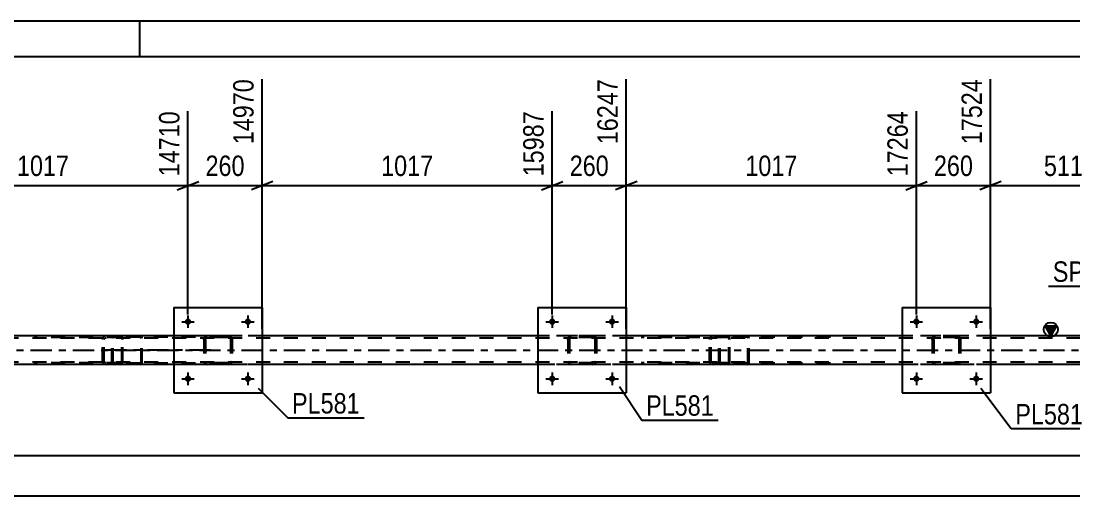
# Model space of a CAD drawing. Header units: millimetres. Extents: x 0 to 841, y 0 to 594.
# Drawn here: x 614.3 to 761.9, y 527.4 to 594 of the extents above; entities that cross this region are included whole.
import ezdxf

# ---------------------------------------------------------------- set-up
doc = ezdxf.new("R2010")
doc.units = ezdxf.units.MM
doc.linetypes.add('DXK_LINE_DOT2', pattern=[3.9198, 1.9599, -1.9599])
doc.linetypes.add('DXK_LINE_DOT3', pattern=[5.9187, 2.979, -0.9799, 0.9799, -0.9799])
doc.styles.add('Arial Narrow', font='ARIALN.TTF', dxfattribs={"height": 0.2})

# ---------------------------------------------------------------- blocks, each defined once
blk = doc.blocks.new('Unknown-814748373-1133')
at = {"color": 5, "linetype": 'Continuous'}
for p, q in [((841, 594), (0, 594)), ((631, 589), (631, 594)), ((836, 589), (5, 589))]:
    blk.add_line(p, q, dxfattribs=at)
blk = doc.blocks.new('Part-814748373-4964 - 4824')
at = {"color": 7, "linetype": 'DXK_LINE_DOT2'}
for p, q in [((628.35, 549.84), (616.19, 549.84)), ((628.35, 549.6), (616.19, 549.6)), ((625.77, 549.44), (625.75, 549.36)), ((625.75, 546.32), (625.75, 549.36)), ((625.79, 549.54), (625.77, 549.44)), ((626.01, 549.36), (626.02, 549.45)), ((626.01, 546.32), (626.01, 549.36)), ((626.02, 549.45), (626.08, 549.53)), ((626.26, 549.84), (626.06, 549.8)), ((626.08, 549.53), (626.16, 549.58)), ((626.16, 549.58), (626.26, 549.6)), ((627.07, 549.6), (627.07, 549.84)), ((628.45, 549.8), (628.35, 549.84)), ((628.35, 549.6), (628.4, 549.58)), ((628.4, 549.58), (628.44, 549.53)), ((628.44, 549.53), (628.47, 549.45)), ((628.54, 549.7), (628.45, 549.8)), ((628.47, 549.45), (628.48, 549.36)), ((628.48, 546.32), (628.48, 549.36)), ((628.6, 549.54), (628.54, 549.7)), ((628.62, 549.36), (628.6, 549.54)), ((628.62, 546.32), (628.62, 549.36)), ((628.35, 546.08), (616.19, 546.08)), ((625.75, 546.32), (625.77, 546.23)), ((625.77, 546.23), (625.79, 546.13)), ((626.02, 546.22), (626.01, 546.32)), ((626.08, 546.15), (626.02, 546.22)), ((626.16, 546.09), (626.08, 546.15)), ((626.26, 546.08), (626.16, 546.09)), ((627.07, 545.84), (627.07, 546.08)), ((628.4, 546.09), (628.35, 546.08)), ((628.44, 546.15), (628.4, 546.09)), ((628.47, 546.22), (628.44, 546.15)), ((628.45, 545.87), (628.54, 545.98)), ((628.48, 546.32), (628.47, 546.22)), ((628.54, 545.98), (628.55, 546.01)), ((628.55, 546.01), (628.6, 546.13)), ((628.6, 546.13), (628.62, 546.32)), ((628.35, 545.84), (616.19, 545.84)), ((626.06, 545.87), (626.26, 545.84)), ((628.35, 545.84), (628.45, 545.87))]:
    blk.add_line(p, q, dxfattribs=at)
for centre, start, end in [((626.24, 549.34), 111.1941, 156.1506), ((626.24, 546.33), 203.8494, 248.8059)]:
    blk.add_arc(centre, 0.492, start, end, dxfattribs=at)
blk = doc.blocks.new('Part-814748373-4919 - 4824')
at = {"color": 2, "linetype": 'Continuous'}
for p, q in [((635.75, 553.84), (635.75, 541.84)), ((635.75, 553.84), (648.15, 553.84)), ((648.15, 553.84), (648.15, 541.84)), ((635.75, 541.84), (648.15, 541.84))]:
    blk.add_line(p, q, dxfattribs=at)
blk = doc.blocks.new('Part-814748373-4913 - 4824')
at = {"color": 2, "linetype": 'Continuous'}
for p, q in [((686.83, 553.84), (686.83, 541.84)), ((686.83, 553.84), (699.23, 553.84)), ((699.23, 553.84), (699.23, 541.84)), ((686.83, 541.84), (699.23, 541.84))]:
    blk.add_line(p, q, dxfattribs=at)
blk = doc.blocks.new('Bolt-814748373-4842 - 4824')
at = {"linetype": 'Continuous'}
for points in [[(740.35, 551.84, -1), (739.47, 551.84, -1)], [(748.75, 551.84, -1), (747.87, 551.84, -1)]]:
    blk.add_hatch(color=1, dxfattribs=at).paths.add_polyline_path(points)
at = {"color": 1, "linetype": 'Continuous'}
for p, q in [((739.03, 551.84), (740.79, 551.84)), ((739.91, 552.72), (739.91, 550.96)), ((747.43, 551.84), (749.19, 551.84)), ((748.31, 552.72), (748.31, 550.96))]:
    blk.add_line(p, q, dxfattribs=at)
blk = doc.blocks.new('Part-814748373-4908 - 4824')
at = {"color": 7, "linetype": 'DXK_LINE_DOT2'}
for p, q in [((742.11, 549.36), (742.15, 549.54)), ((742.15, 549.54), (742.11, 549.36)), ((742.11, 549.36), (742.11, 546.32)), ((742.35, 549.36), (742.37, 549.45)), ((742.35, 549.36), (742.35, 546.32)), ((742.37, 549.45), (742.42, 549.53)), ((742.41, 549.8), (742.59, 549.84)), ((742.59, 549.84), (742.41, 549.8)), ((742.42, 549.53), (742.5, 549.58)), ((742.5, 549.58), (742.59, 549.6)), ((745.63, 549.84), (742.59, 549.84)), ((745.63, 549.6), (742.59, 549.6)), ((745.63, 549.84), (745.82, 549.8)), ((745.82, 549.8), (745.63, 549.84)), ((745.63, 549.6), (745.73, 549.58)), ((745.73, 549.58), (745.8, 549.53)), ((745.8, 549.53), (745.86, 549.45)), ((745.86, 549.45), (745.87, 549.36)), ((745.87, 549.36), (745.87, 546.32)), ((746.08, 549.54), (746.11, 549.36)), ((746.11, 549.36), (746.08, 549.54)), ((746.11, 549.36), (746.11, 546.32)), ((742.15, 546.13), (742.11, 546.32)), ((742.11, 546.32), (742.15, 546.13)), ((742.37, 546.22), (742.35, 546.32)), ((742.42, 546.15), (742.37, 546.22)), ((742.5, 546.09), (742.42, 546.15)), ((742.59, 546.08), (742.5, 546.09)), ((745.63, 546.08), (742.59, 546.08)), ((745.73, 546.09), (745.63, 546.08)), ((745.8, 546.15), (745.73, 546.09)), ((745.86, 546.22), (745.8, 546.15)), ((745.87, 546.32), (745.86, 546.22)), ((746.11, 546.32), (746.08, 546.13)), ((746.08, 546.13), (746.11, 546.32)), ((742.59, 545.84), (742.41, 545.87)), ((742.41, 545.87), (742.59, 545.84)), ((745.63, 545.84), (742.59, 545.84)), ((745.82, 545.87), (745.63, 545.84)), ((745.63, 545.84), (745.82, 545.87))]:
    blk.add_line(p, q, dxfattribs=at)
at = {"color": 7, "linetype": 'DXK_LINE_DOT3'}
blk.add_line((744.11, 547.84), (744.11, 547.84), dxfattribs=at)
at = {"color": 7, "linetype": 'DXK_LINE_DOT2'}
for centre, start, end in [((742.59, 549.36), 112.5, 157.5), ((742.59, 549.36), 112.5, 157.5), ((745.63, 549.36), 22.5, 67.5), ((745.63, 549.36), 22.5, 67.5), ((742.59, 546.32), 202.5, 247.5), ((742.59, 546.32), 202.5, 247.5), ((745.63, 546.32), 292.5, 337.5), ((745.63, 546.32), 292.5, 337.5)]:
    blk.add_arc(centre, 0.48, start, end, dxfattribs=at)
blk = doc.blocks.new('Bolt-814748373-4843 - 4824')
at = {"linetype": 'Continuous'}
for points in [[(740.35, 543.84, -1), (739.47, 543.84, -1)], [(748.75, 543.84, -1), (747.87, 543.84, -1)]]:
    blk.add_hatch(color=1, dxfattribs=at).paths.add_polyline_path(points)
at = {"color": 1, "linetype": 'Continuous'}
for p, q in [((739.91, 544.72), (739.91, 542.96)), ((748.31, 544.72), (748.31, 542.96)), ((739.03, 543.84), (740.79, 543.84)), ((747.43, 543.84), (749.19, 543.84))]:
    blk.add_line(p, q, dxfattribs=at)
blk = doc.blocks.new('Part-814748373-4907 - 4824')
at = {"color": 2, "linetype": 'Continuous'}
for p, q in [((737.91, 553.84), (737.91, 541.84)), ((737.91, 553.84), (750.31, 553.84)), ((750.31, 553.84), (750.31, 541.84)), ((737.91, 541.84), (750.31, 541.84))]:
    blk.add_line(p, q, dxfattribs=at)
blk = doc.blocks.new('Bolt-814748373-4844 - 4824')
at = {"linetype": 'Continuous'}
for points in [[(689.27, 551.84, -1), (688.39, 551.84, -1)], [(697.67, 551.84, -1), (696.79, 551.84, -1)]]:
    blk.add_hatch(color=1, dxfattribs=at).paths.add_polyline_path(points)
at = {"color": 1, "linetype": 'Continuous'}
for p, q in [((687.95, 551.84), (689.71, 551.84)), ((688.83, 552.72), (688.83, 550.96)), ((696.35, 551.84), (698.11, 551.84)), ((697.23, 552.72), (697.23, 550.96))]:
    blk.add_line(p, q, dxfattribs=at)
blk = doc.blocks.new('Bolt-814748373-4845 - 4824')
at = {"linetype": 'Continuous'}
for points in [[(689.27, 543.84, -1), (688.39, 543.84, -1)], [(697.67, 543.84, -1), (696.79, 543.84, -1)]]:
    blk.add_hatch(color=1, dxfattribs=at).paths.add_polyline_path(points)
at = {"color": 1, "linetype": 'Continuous'}
for p, q in [((688.83, 544.72), (688.83, 542.96)), ((697.23, 544.72), (697.23, 542.96)), ((687.95, 543.84), (689.71, 543.84)), ((696.35, 543.84), (698.11, 543.84))]:
    blk.add_line(p, q, dxfattribs=at)
blk = doc.blocks.new('Bolt-814748373-4846 - 4824')
at = {"linetype": 'Continuous'}
for points in [[(638.19, 551.84, -1), (637.31, 551.84, -1)], [(646.59, 551.84, -1), (645.71, 551.84, -1)]]:
    blk.add_hatch(color=1, dxfattribs=at).paths.add_polyline_path(points)
at = {"color": 1, "linetype": 'Continuous'}
for p, q in [((636.87, 551.84), (638.63, 551.84)), ((637.75, 552.72), (637.75, 550.96)), ((645.27, 551.84), (647.03, 551.84)), ((646.15, 552.72), (646.15, 550.96))]:
    blk.add_line(p, q, dxfattribs=at)
blk = doc.blocks.new('Bolt-814748373-4847 - 4824')
at = {"linetype": 'Continuous'}
for points in [[(638.19, 543.84, -1), (637.31, 543.84, -1)], [(646.59, 543.84, -1), (645.71, 543.84, -1)]]:
    blk.add_hatch(color=1, dxfattribs=at).paths.add_polyline_path(points)
at = {"color": 1, "linetype": 'Continuous'}
for p, q in [((637.75, 544.72), (637.75, 542.96)), ((646.15, 544.72), (646.15, 542.96)), ((636.87, 543.84), (638.63, 543.84)), ((645.27, 543.84), (647.03, 543.84))]:
    blk.add_line(p, q, dxfattribs=at)
blk = doc.blocks.new('Part-814748373-4914 - 4824')
at = {"color": 7, "linetype": 'DXK_LINE_DOT2'}
for p, q in [((691.03, 549.36), (691.07, 549.54)), ((691.07, 549.54), (691.03, 549.36)), ((691.03, 549.36), (691.03, 546.32)), ((691.27, 549.36), (691.29, 549.45)), ((691.27, 549.36), (691.27, 546.32)), ((691.29, 549.45), (691.34, 549.53)), ((691.33, 549.8), (691.51, 549.84)), ((691.51, 549.84), (691.33, 549.8)), ((691.34, 549.53), (691.42, 549.58)), ((691.42, 549.58), (691.51, 549.6)), ((694.55, 549.84), (691.51, 549.84)), ((694.55, 549.6), (691.51, 549.6)), ((694.55, 549.84), (694.74, 549.8)), ((694.74, 549.8), (694.55, 549.84)), ((694.55, 549.6), (694.64, 549.58)), ((694.64, 549.58), (694.72, 549.53)), ((694.72, 549.53), (694.77, 549.45)), ((694.77, 549.45), (694.79, 549.36)), ((694.79, 549.36), (694.79, 546.32)), ((695, 549.54), (695.03, 549.36)), ((695.03, 549.36), (695, 549.54)), ((695.03, 549.36), (695.03, 546.32)), ((691.07, 546.13), (691.03, 546.32)), ((691.03, 546.32), (691.07, 546.13)), ((691.29, 546.22), (691.27, 546.32)), ((691.34, 546.15), (691.29, 546.22)), ((691.42, 546.09), (691.34, 546.15)), ((691.51, 546.08), (691.42, 546.09)), ((694.55, 546.08), (691.51, 546.08)), ((694.64, 546.09), (694.55, 546.08)), ((694.72, 546.15), (694.64, 546.09)), ((694.77, 546.22), (694.72, 546.15)), ((694.79, 546.32), (694.77, 546.22)), ((695.03, 546.32), (695, 546.13)), ((695, 546.13), (695.03, 546.32)), ((691.51, 545.84), (691.33, 545.87)), ((691.33, 545.87), (691.51, 545.84)), ((694.55, 545.84), (691.51, 545.84)), ((694.74, 545.87), (694.55, 545.84)), ((694.55, 545.84), (694.74, 545.87))]:
    blk.add_line(p, q, dxfattribs=at)
at = {"color": 7, "linetype": 'DXK_LINE_DOT3'}
blk.add_line((693.03, 547.84), (693.03, 547.84), dxfattribs=at)
at = {"color": 7, "linetype": 'DXK_LINE_DOT2'}
for centre, start, end in [((691.51, 549.36), 112.5, 157.5), ((691.51, 549.36), 112.5, 157.5), ((694.55, 549.36), 22.5, 67.5), ((694.55, 549.36), 22.5, 67.5), ((691.51, 546.32), 202.5, 247.5), ((691.51, 546.32), 202.5, 247.5), ((694.55, 546.32), 292.5, 337.5), ((694.55, 546.32), 292.5, 337.5)]:
    blk.add_arc(centre, 0.48, start, end, dxfattribs=at)
blk = doc.blocks.new('Part-814748373-4920 - 4824')
at = {"color": 7, "linetype": 'DXK_LINE_DOT2'}
for p, q in [((639.95, 549.36), (639.99, 549.54)), ((639.99, 549.54), (639.95, 549.36)), ((639.95, 549.36), (639.95, 546.32)), ((640.19, 549.36), (640.21, 549.45)), ((640.19, 549.36), (640.19, 546.32)), ((640.21, 549.45), (640.26, 549.53)), ((640.25, 549.8), (640.43, 549.84)), ((640.43, 549.84), (640.25, 549.8)), ((640.26, 549.53), (640.34, 549.58)), ((640.34, 549.58), (640.43, 549.6)), ((643.47, 549.84), (640.43, 549.84)), ((643.47, 549.6), (640.43, 549.6)), ((643.47, 549.84), (643.66, 549.8)), ((643.66, 549.8), (643.47, 549.84)), ((643.47, 549.6), (643.56, 549.58)), ((643.56, 549.58), (643.64, 549.53)), ((643.64, 549.53), (643.69, 549.45)), ((643.69, 549.45), (643.71, 549.36)), ((643.71, 549.36), (643.71, 546.32)), ((643.92, 549.54), (643.95, 549.36)), ((643.95, 549.36), (643.92, 549.54)), ((643.95, 549.36), (643.95, 546.32)), ((639.99, 546.13), (639.95, 546.32)), ((639.95, 546.32), (639.99, 546.13)), ((640.21, 546.22), (640.19, 546.32)), ((640.26, 546.15), (640.21, 546.22)), ((640.34, 546.09), (640.26, 546.15)), ((640.43, 546.08), (640.34, 546.09)), ((643.47, 546.08), (640.43, 546.08)), ((643.56, 546.09), (643.47, 546.08)), ((643.64, 546.15), (643.56, 546.09)), ((643.69, 546.22), (643.64, 546.15)), ((643.71, 546.32), (643.69, 546.22)), ((643.95, 546.32), (643.92, 546.13)), ((643.92, 546.13), (643.95, 546.32)), ((640.43, 545.84), (640.25, 545.87)), ((640.25, 545.87), (640.43, 545.84)), ((643.47, 545.84), (640.43, 545.84)), ((643.66, 545.87), (643.47, 545.84)), ((643.47, 545.84), (643.66, 545.87))]:
    blk.add_line(p, q, dxfattribs=at)
at = {"color": 7, "linetype": 'DXK_LINE_DOT3'}
blk.add_line((641.95, 547.84), (641.95, 547.84), dxfattribs=at)
at = {"color": 7, "linetype": 'DXK_LINE_DOT2'}
for centre, start, end in [((640.43, 549.36), 112.5, 157.5), ((640.43, 549.36), 112.5, 157.5), ((643.47, 549.36), 22.5, 67.5), ((643.47, 549.36), 22.5, 67.5), ((640.43, 546.32), 202.5, 247.5), ((640.43, 546.32), 202.5, 247.5), ((643.47, 546.32), 292.5, 337.5), ((643.47, 546.32), 292.5, 337.5)]:
    blk.add_arc(centre, 0.48, start, end, dxfattribs=at)
blk = doc.blocks.new('Part-814748373-4971 - 4824')
at = {"color": 7, "linetype": 'DXK_LINE_DOT2'}
for p, q in [((713.48, 549.84), (701.33, 549.84)), ((713.48, 549.6), (701.33, 549.6)), ((710.91, 549.44), (710.89, 549.36)), ((710.89, 546.32), (710.89, 549.36)), ((710.93, 549.54), (710.91, 549.44)), ((711.14, 549.36), (711.16, 549.45)), ((711.14, 546.32), (711.14, 549.36)), ((711.16, 549.45), (711.21, 549.53)), ((711.39, 549.84), (711.2, 549.8)), ((711.21, 549.53), (711.29, 549.58)), ((711.29, 549.58), (711.39, 549.6)), ((712.21, 549.6), (712.21, 549.84)), ((713.59, 549.8), (713.48, 549.84)), ((713.48, 549.6), (713.53, 549.58)), ((713.53, 549.58), (713.58, 549.53)), ((713.58, 549.53), (713.61, 549.45)), ((713.67, 549.7), (713.59, 549.8)), ((713.61, 549.45), (713.62, 549.36)), ((713.62, 546.32), (713.62, 549.36)), ((713.73, 549.54), (713.67, 549.7)), ((713.75, 549.36), (713.73, 549.54)), ((713.75, 546.32), (713.75, 549.36)), ((713.48, 546.08), (701.33, 546.08)), ((710.89, 546.32), (710.91, 546.23)), ((710.91, 546.23), (710.93, 546.13)), ((711.16, 546.22), (711.14, 546.32)), ((711.21, 546.15), (711.16, 546.22)), ((711.29, 546.09), (711.21, 546.15)), ((711.39, 546.08), (711.29, 546.09)), ((712.21, 545.84), (712.21, 546.08)), ((713.53, 546.09), (713.48, 546.08)), ((713.58, 546.15), (713.53, 546.09)), ((713.61, 546.22), (713.58, 546.15)), ((713.59, 545.87), (713.67, 545.98)), ((713.62, 546.32), (713.61, 546.22)), ((713.67, 545.98), (713.69, 546.01)), ((713.69, 546.01), (713.73, 546.13)), ((713.73, 546.13), (713.75, 546.32)), ((713.48, 545.84), (701.33, 545.84)), ((711.2, 545.87), (711.39, 545.84)), ((713.48, 545.84), (713.59, 545.87))]:
    blk.add_line(p, q, dxfattribs=at)
for centre, start, end in [((711.38, 549.34), 111.1941, 156.1506), ((711.38, 546.33), 203.8494, 248.8059)]:
    blk.add_arc(centre, 0.492, start, end, dxfattribs=at)
blk = doc.blocks.new('Part-814748373-4973 - 4824')
at = {"color": 7, "linetype": 'DXK_LINE_DOT2'}
for p, q in [((712.23, 549.64), (712.21, 549.52)), ((712.21, 546.16), (712.21, 549.52)), ((712.38, 549.52), (712.39, 549.58)), ((712.38, 546.16), (712.38, 549.52)), ((712.39, 549.58), (712.43, 549.63)), ((712.55, 549.84), (712.42, 549.81)), ((712.43, 549.63), (712.48, 549.66)), ((712.48, 549.66), (712.55, 549.68)), ((727.88, 549.84), (712.55, 549.84)), ((727.88, 549.68), (712.55, 549.68)), ((716.25, 549.81), (716.12, 549.84)), ((716.12, 549.68), (716.19, 549.66)), ((716.19, 549.66), (716.21, 549.65)), ((716.21, 549.65), (716.24, 549.63)), ((716.24, 549.63), (716.28, 549.58)), ((716.28, 549.58), (716.29, 549.52)), ((716.29, 546.16), (716.29, 549.52)), ((716.46, 549.52), (716.44, 549.64)), ((716.46, 546.16), (716.46, 549.52)), ((712.21, 546.16), (712.23, 546.03)), ((712.39, 546.09), (712.38, 546.16)), ((712.43, 546.04), (712.39, 546.09)), ((712.43, 546.04), (712.46, 546.02)), ((712.46, 546.02), (712.48, 546.01)), ((712.48, 546.01), (712.55, 546)), ((727.88, 546), (712.55, 546)), ((716.19, 546.01), (716.12, 546)), ((716.24, 546.04), (716.19, 546.01)), ((716.28, 546.09), (716.24, 546.04)), ((716.29, 546.16), (716.28, 546.09)), ((716.44, 546.03), (716.46, 546.16)), ((712.42, 545.86), (712.55, 545.84)), ((727.88, 545.84), (712.55, 545.84)), ((716.12, 545.84), (716.25, 545.86))]:
    blk.add_line(p, q, dxfattribs=at)
for centre, start, end in [((712.53, 549.5), 110.7583, 155.68), ((716.14, 549.5), 24.32, 69.2417), ((712.53, 546.17), 204.32, 249.2417), ((716.14, 546.17), 290.7583, 335.68)]:
    blk.add_arc(centre, 0.331, start, end, dxfattribs=at)
blk = doc.blocks.new('Part-814748373-4991 - 4824')
at = {"color": 7, "linetype": 'DXK_LINE_DOT2'}
for p, q in [((627.1, 549.64), (627.07, 549.52)), ((627.07, 546.16), (627.07, 549.52)), ((627.24, 549.52), (627.26, 549.58)), ((627.24, 546.16), (627.24, 549.52)), ((627.26, 549.58), (627.29, 549.63)), ((627.41, 549.84), (627.28, 549.81)), ((627.29, 549.63), (627.35, 549.66)), ((627.35, 549.66), (627.41, 549.68)), ((642.74, 549.84), (627.41, 549.84)), ((642.74, 549.68), (627.41, 549.68)), ((631.12, 549.81), (630.99, 549.84)), ((630.99, 549.68), (631.05, 549.66)), ((631.05, 549.66), (631.08, 549.65)), ((631.08, 549.65), (631.11, 549.63)), ((631.11, 549.63), (631.15, 549.58)), ((631.15, 549.58), (631.16, 549.52)), ((631.16, 546.16), (631.16, 549.52)), ((631.33, 549.52), (631.3, 549.64)), ((631.33, 546.16), (631.33, 549.52)), ((627.07, 546.16), (627.1, 546.03)), ((627.26, 546.09), (627.24, 546.16)), ((627.29, 546.04), (627.26, 546.09)), ((627.29, 546.04), (627.32, 546.02)), ((627.32, 546.02), (627.35, 546.01)), ((627.35, 546.01), (627.41, 546)), ((642.74, 546), (627.41, 546)), ((631.05, 546.01), (630.99, 546)), ((631.11, 546.04), (631.05, 546.01)), ((631.15, 546.09), (631.11, 546.04)), ((631.16, 546.16), (631.15, 546.09)), ((631.3, 546.03), (631.33, 546.16)), ((627.28, 545.86), (627.41, 545.84)), ((642.74, 545.84), (627.41, 545.84)), ((630.99, 545.84), (631.12, 545.86))]:
    blk.add_line(p, q, dxfattribs=at)
at = {"color": 7, "linetype": 'DXK_LINE_DOT3'}
blk.add_line((640.95, 547.84), (625.78, 547.84), dxfattribs=at)
at = {"color": 7, "linetype": 'DXK_LINE_DOT2'}
for centre, start, end in [((627.4, 549.5), 110.7583, 155.68), ((631, 549.5), 24.32, 69.2417), ((627.4, 546.17), 204.32, 249.2417), ((631, 546.17), 290.7583, 335.68)]:
    blk.add_arc(centre, 0.331, start, end, dxfattribs=at)
blk = doc.blocks.new('Part-814748373-5024 - 4824')
at = {"linetype": 'Continuous'}
blk.add_hatch(color=2, dxfattribs=at).paths.add_polyline_path([(758.77, 549.84), (757.97, 551.24), (759.57, 551.24)])
at = {"color": 2, "linetype": 'Continuous'}
for p, q in [((758.77, 549.84), (757.97, 551.24)), ((757.97, 551.24), (759.57, 551.24)), ((759.57, 551.24), (758.77, 549.84)), ((635.75, 549.84), (597.07, 549.84)), ((686.83, 549.84), (648.15, 549.84)), ((737.91, 549.84), (699.23, 549.84)), ((764.57, 549.84), (750.31, 549.84)), ((635.75, 545.84), (597.07, 545.84)), ((686.83, 545.84), (648.15, 545.84)), ((737.91, 545.84), (699.23, 545.84)), ((764.57, 545.84), (750.31, 545.84))]:
    blk.add_line(p, q, dxfattribs=at)
at = {"color": 7, "linetype": 'DXK_LINE_DOT2'}
for p, q in [((770.77, 549.52), (106.67, 549.52)), ((770.77, 549.84), (124.95, 549.84)), ((648.15, 549.84), (635.75, 549.84)), ((699.23, 549.84), (686.83, 549.84)), ((750.31, 549.84), (737.91, 549.84)), ((770.77, 546.16), (106.67, 546.16)), ((767.61, 545.84), (106.67, 545.84)), ((648.15, 545.84), (635.75, 545.84)), ((699.23, 545.84), (686.83, 545.84)), ((750.31, 545.84), (737.91, 545.84))]:
    blk.add_line(p, q, dxfattribs=at)
at = {"color": 7, "linetype": 'DXK_LINE_DOT3'}
blk.add_line((106.67, 547.84), (770.77, 547.84), dxfattribs=at)
at = {"color": 2, "linetype": 'Continuous'}
blk.add_circle((758.77, 550.74), 1, dxfattribs=at)
blk = doc.blocks.new('StraightDimension-814748373-5067 - 4824')
at = {"color": 7, "linetype": 'Continuous'}
blk.add_line((64.11, 527.4), (771.41, 527.4), dxfattribs=at)
blk = doc.blocks.new('StraightDimension-814748373-5130 - 4824')
at = {"color": 7, "linetype": 'Continuous'}
for p, q in [((750.31, 550.84), (750.31, 585.87)), ((770.77, 550.84), (770.77, 581.37)), ((751.81, 571.52), (748.81, 570.32)), ((769.27, 570.32), (772.27, 571.52)), ((750.31, 570.92), (770.77, 570.92))]:
    blk.add_line(p, q, dxfattribs=at)
at = {"color": 0}
blk.add_wipeout([(763.88, 571.67), (763.88, 575.87), (757.2, 575.87), (757.2, 571.67)], dxfattribs=at)
at = {"color": 3, "style": 'Arial Narrow'}
blk.add_text('511', height=2.863, dxfattribs=at).set_placement((757.8, 572.27))
at = {"color": 0, "linetype": 'Continuous'}
blk.add_wipeout([(770.17, 581.97), (765.97, 581.97), (765.97, 571.62), (770.17, 571.62)], dxfattribs=at)
at = {"color": 3, "linetype": 'Continuous', "style": 'Arial Narrow'}
blk.add_text('18036', height=2.863, rotation=90.0002, dxfattribs=at).set_placement((769.57, 572.22))
blk = doc.blocks.new('StraightDimension-814748373-5143 - 4824')
at = {"color": 7, "linetype": 'Continuous'}
for p, q in [((750.31, 550.84), (750.31, 585.87)), ((739.91, 552.84), (739.91, 581.37)), ((738.41, 570.32), (741.41, 571.52)), ((751.81, 571.52), (748.81, 570.32)), ((739.91, 570.92), (750.31, 570.92))]:
    blk.add_line(p, q, dxfattribs=at)
at = {"color": 0}
blk.add_wipeout([(748.46, 571.67), (748.46, 575.87), (741.77, 575.87), (741.77, 571.67)], dxfattribs=at)
at = {"color": 3, "style": 'Arial Narrow'}
blk.add_text('260', height=2.863, dxfattribs=at).set_placement((742.37, 572.27))
at = {"color": 0, "linetype": 'Continuous'}
blk.add_wipeout([(749.71, 586.47), (745.51, 586.47), (745.51, 576.12), (749.71, 576.12)], dxfattribs=at)
at = {"color": 3, "linetype": 'Continuous', "style": 'Arial Narrow'}
blk.add_text('17524', height=2.863, rotation=90.0002, dxfattribs=at).set_placement((749.11, 576.72))
blk = doc.blocks.new('StraightDimension-814748373-5161 - 4824')
at = {"color": 7, "linetype": 'Continuous'}
for p, q in [((699.23, 550.84), (699.23, 585.87)), ((739.91, 552.84), (739.91, 581.37)), ((700.73, 571.52), (697.73, 570.32)), ((738.41, 570.32), (741.41, 571.52)), ((699.23, 570.92), (739.91, 570.92))]:
    blk.add_line(p, q, dxfattribs=at)
at = {"color": 0}
blk.add_wipeout([(723.83, 571.67), (723.83, 575.87), (715.32, 575.87), (715.32, 571.67)], dxfattribs=at)
at = {"color": 3, "style": 'Arial Narrow'}
blk.add_text('1017', height=2.863, dxfattribs=at).set_placement((715.92, 572.27))
at = {"color": 0, "linetype": 'Continuous'}
blk.add_wipeout([(739.31, 581.97), (735.11, 581.97), (735.11, 571.62), (739.31, 571.62)], dxfattribs=at)
at = {"color": 3, "linetype": 'Continuous', "style": 'Arial Narrow'}
blk.add_text('17264', height=2.863, rotation=90.0002, dxfattribs=at).set_placement((738.71, 572.22))
blk = doc.blocks.new('StraightDimension-814748373-5179 - 4824')
at = {"color": 7, "linetype": 'Continuous'}
for p, q in [((699.23, 550.84), (699.23, 585.87)), ((688.83, 552.84), (688.83, 581.37)), ((687.33, 570.32), (690.33, 571.52)), ((700.73, 571.52), (697.73, 570.32)), ((688.83, 570.92), (699.23, 570.92))]:
    blk.add_line(p, q, dxfattribs=at)
at = {"color": 0}
blk.add_wipeout([(697.38, 571.67), (697.38, 575.87), (690.69, 575.87), (690.69, 571.67)], dxfattribs=at)
at = {"color": 3, "style": 'Arial Narrow'}
blk.add_text('260', height=2.863, dxfattribs=at).set_placement((691.29, 572.27))
at = {"color": 0, "linetype": 'Continuous'}
blk.add_wipeout([(698.63, 586.47), (694.43, 586.47), (694.43, 576.12), (698.63, 576.12)], dxfattribs=at)
at = {"color": 3, "linetype": 'Continuous', "style": 'Arial Narrow'}
blk.add_text('16247', height=2.863, rotation=90.0002, dxfattribs=at).set_placement((698.03, 576.72))
blk = doc.blocks.new('StraightDimension-814748373-5197 - 4824')
at = {"color": 7, "linetype": 'Continuous'}
for p, q in [((648.15, 550.84), (648.15, 585.87)), ((688.83, 552.84), (688.83, 581.37)), ((649.65, 571.52), (646.65, 570.32)), ((687.33, 570.32), (690.33, 571.52)), ((648.15, 570.92), (688.83, 570.92))]:
    blk.add_line(p, q, dxfattribs=at)
at = {"color": 0}
blk.add_wipeout([(672.75, 571.67), (672.75, 575.87), (664.24, 575.87), (664.24, 571.67)], dxfattribs=at)
at = {"color": 3, "style": 'Arial Narrow'}
blk.add_text('1017', height=2.863, dxfattribs=at).set_placement((664.84, 572.27))
at = {"color": 0, "linetype": 'Continuous'}
blk.add_wipeout([(688.23, 581.97), (684.03, 581.97), (684.03, 571.62), (688.23, 571.62)], dxfattribs=at)
at = {"color": 3, "linetype": 'Continuous', "style": 'Arial Narrow'}
blk.add_text('15987', height=2.863, rotation=90.0002, dxfattribs=at).set_placement((687.63, 572.22))
blk = doc.blocks.new('StraightDimension-814748373-5215 - 4824')
at = {"color": 7, "linetype": 'Continuous'}
for p, q in [((648.15, 550.84), (648.15, 585.87)), ((637.75, 552.84), (637.75, 581.37)), ((636.25, 570.32), (639.25, 571.52)), ((649.65, 571.52), (646.65, 570.32)), ((637.75, 570.92), (648.15, 570.92))]:
    blk.add_line(p, q, dxfattribs=at)
at = {"color": 0}
blk.add_wipeout([(646.29, 571.67), (646.29, 575.87), (639.61, 575.87), (639.61, 571.67)], dxfattribs=at)
at = {"color": 3, "style": 'Arial Narrow'}
blk.add_text('260', height=2.863, dxfattribs=at).set_placement((640.21, 572.27))
at = {"color": 0, "linetype": 'Continuous'}
blk.add_wipeout([(647.55, 586.47), (643.35, 586.47), (643.35, 576.12), (647.55, 576.12)], dxfattribs=at)
at = {"color": 3, "linetype": 'Continuous', "style": 'Arial Narrow'}
blk.add_text('14970', height=2.863, rotation=90.0002, dxfattribs=at).set_placement((646.95, 576.72))
blk = doc.blocks.new('StraightDimension-814748373-5233 - 4824')
at = {"color": 7, "linetype": 'Continuous'}
for p, q in [((597.07, 550.84), (597.07, 585.87)), ((637.75, 552.84), (637.75, 581.37)), ((598.57, 571.52), (595.57, 570.32)), ((636.25, 570.32), (639.25, 571.52)), ((597.07, 570.92), (637.75, 570.92))]:
    blk.add_line(p, q, dxfattribs=at)
at = {"color": 0}
blk.add_wipeout([(621.67, 571.67), (621.67, 575.87), (613.16, 575.87), (613.16, 571.67)], dxfattribs=at)
at = {"color": 3, "style": 'Arial Narrow'}
blk.add_text('1017', height=2.863, dxfattribs=at).set_placement((613.76, 572.27))
at = {"color": 0, "linetype": 'Continuous'}
blk.add_wipeout([(637.15, 581.97), (632.95, 581.97), (632.95, 571.62), (637.15, 571.62)], dxfattribs=at)
at = {"color": 3, "linetype": 'Continuous', "style": 'Arial Narrow'}
blk.add_text('14710', height=2.863, rotation=90.0002, dxfattribs=at).set_placement((636.55, 572.22))
blk = doc.blocks.new('StraightDimension-814748373-8687 - 4824')
at = {"color": 7, "linetype": 'Continuous'}
blk.add_line((64.75, 533.08), (770.77, 533.08), dxfattribs=at)
blk = doc.blocks.new('Mark-814748373-4909 - 4824')
at = {"color": 0}
blk.add_wipeout([(711.5, 538.65), (711.5, 541.65), (702, 541.65), (702, 538.65)], dxfattribs=at)
blk.add_wipeout([(711.5, 538.65), (711.5, 541.65), (702, 541.65), (702, 538.65)], dxfattribs=at)
at = {"color": 30, "linetype": 'Continuous'}
for p, q in [((698.27, 542.73), (701.4, 538.05)), ((701.4, 538.05), (712.1, 538.05))]:
    blk.add_line(p, q, dxfattribs=at)
at = {"color": 3, "style": 'Arial Narrow'}
blk.add_text('PL581', height=2.863, dxfattribs=at).set_placement((702, 538.65))
blk = doc.blocks.new('Mark-814748373-4915 - 4824')
at = {"color": 0}
blk.add_wipeout([(661.84, 538.96), (661.84, 541.96), (652.34, 541.96), (652.34, 538.96)], dxfattribs=at)
blk.add_wipeout([(661.84, 538.96), (661.84, 541.96), (652.34, 541.96), (652.34, 538.96)], dxfattribs=at)
at = {"color": 30, "linetype": 'Continuous'}
for p, q in [((647.6, 542.52), (651.74, 538.36)), ((651.74, 538.36), (662.44, 538.36))]:
    blk.add_line(p, q, dxfattribs=at)
at = {"color": 3, "style": 'Arial Narrow'}
blk.add_text('PL581', height=2.863, dxfattribs=at).set_placement((652.34, 538.96))
blk = doc.blocks.new('Mark-814748373-4903 - 4824')
at = {"color": 0}
blk.add_wipeout([(763.29, 537.44), (763.29, 540.44), (753.79, 540.44), (753.79, 537.44)], dxfattribs=at)
blk.add_wipeout([(763.29, 537.44), (763.29, 540.44), (753.79, 540.44), (753.79, 537.44)], dxfattribs=at)
at = {"color": 30, "linetype": 'Continuous'}
for p, q in [((748.95, 542.52), (753.19, 536.84)), ((753.19, 536.84), (763.89, 536.84))]:
    blk.add_line(p, q, dxfattribs=at)
at = {"color": 3, "style": 'Arial Narrow'}
blk.add_text('PL581', height=2.863, dxfattribs=at).set_placement((753.79, 537.44))
blk = doc.blocks.new('Mark-814748373-4953 - 4824')
at = {"color": 0}
blk.add_wipeout([(767.09, 557.43), (767.09, 560.43), (759.05, 560.43), (759.05, 557.43)], dxfattribs=at)
blk.add_wipeout([(767.09, 557.43), (767.09, 560.43), (759.05, 560.43), (759.05, 557.43)], dxfattribs=at)
at = {"color": 30, "linetype": 'Continuous'}
for p in [(758.45, 556.83), (771.05, 554.11)]:
    blk.add_line(p, (767.69, 556.83), dxfattribs=at)
at = {"color": 3, "style": 'Arial Narrow'}
blk.add_text('SP19', height=2.863, dxfattribs=at).set_placement((759.05, 557.43))

msp = doc.modelspace()

# ---------------------------------------------------------------- block references
for name in ['Unknown-814748373-1133', 'Part-814748373-4919 - 4824', 'Part-814748373-4913 - 4824', 'Part-814748373-4907 - 4824', 'Bolt-814748373-4846 - 4824', 'Bolt-814748373-4844 - 4824', 'Bolt-814748373-4842 - 4824', 'Part-814748373-5024 - 4824', 'Part-814748373-4964 - 4824', 'Part-814748373-4991 - 4824', 'Part-814748373-4920 - 4824', 'Part-814748373-4914 - 4824', 'Part-814748373-4971 - 4824', 'Part-814748373-4973 - 4824', 'Part-814748373-4908 - 4824', 'Bolt-814748373-4847 - 4824', 'Bolt-814748373-4845 - 4824', 'Bolt-814748373-4843 - 4824']:
    msp.add_blockref(name, (0, 0))

# ---------------------------------------------------------------- next in the draw order: block references
for name in ['StraightDimension-814748373-5130 - 4824', 'StraightDimension-814748373-5067 - 4824']:
    msp.add_blockref(name, (0, 0))

# ---------------------------------------------------------------- next in the draw order: block references
for name in ['StraightDimension-814748373-5143 - 4824', 'Mark-814748373-4953 - 4824', 'StraightDimension-814748373-8687 - 4824']:
    msp.add_blockref(name, (0, 0))

# ---------------------------------------------------------------- next in the draw order: block references
for name in ['StraightDimension-814748373-5161 - 4824', 'Mark-814748373-4915 - 4824', 'Mark-814748373-4909 - 4824', 'Mark-814748373-4903 - 4824']:
    msp.add_blockref(name, (0, 0))

# ---------------------------------------------------------------- next in the draw order: block references
msp.add_blockref('StraightDimension-814748373-5179 - 4824', (0, 0))

# ---------------------------------------------------------------- next in the draw order: block references
msp.add_blockref('StraightDimension-814748373-5197 - 4824', (0, 0))

# ---------------------------------------------------------------- next in the draw order: block references
msp.add_blockref('StraightDimension-814748373-5215 - 4824', (0, 0))

# ---------------------------------------------------------------- next in the draw order: block references
msp.add_blockref('StraightDimension-814748373-5233 - 4824', (0, 0))

doc.saveas('drawing.dxf')
